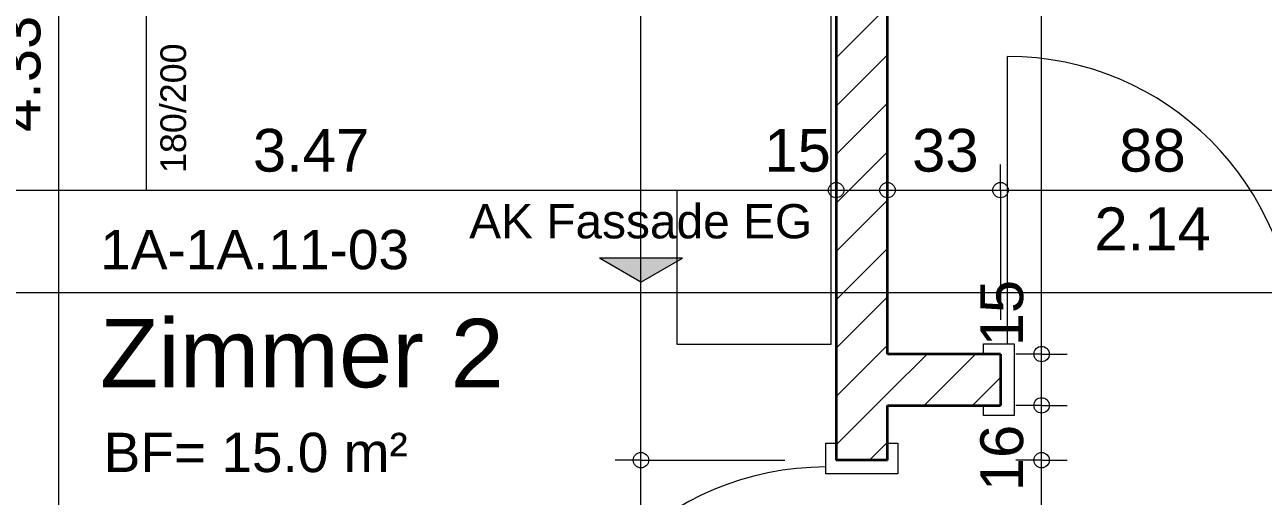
# Model space of a CAD drawing. Header units: metres. Extents: x 0.003 to 0.843, y 0.003 to 0.597.
# Drawn here: x 0.348 to 0.4203, y 0.4116 to 0.4391 of the extents above; entities that cross this region are included whole.
import ezdxf

# ---------------------------------------------------------------- set-up
doc = ezdxf.new("R2010")
doc.units = ezdxf.units.M
for name, pattern in [('AUSGEZOGEN', [0]), ('PUNKT2', [3.175, 0, -3.175]), ('STRICHLINIE', [19.05, 12.7, -6.35])]:
    doc.linetypes.add(name, pattern=pattern)
for name, color, linetype, lineweight in [('Konstruktion unten', 7, 'STRICHLINIE', 13), ('Moebel', 253, 'AUSGEZOGEN', 13), ('Raumbezeichnung', 7, 'AUSGEZOGEN', 18), ('Text Werkplan Ausfuehrung', 7, 'AUSGEZOGEN', 25), ('Tuerzarge', 7, 'AUSGEZOGEN', 13), ('Wand Mauerwerk tragend', 7, 'AUSGEZOGEN', 35), ('Werkplan- Ausfuehrungsmasse', 7, 'AUSGEZOGEN', 13)]:
    doc.layers.add(name, color=color, linetype=linetype, lineweight=lineweight)
doc.styles.add('ARIAL', font='ARIAL.TTF')

msp = doc.modelspace()

# ---------------------------------------------------------------- hatches: boundary and pattern name
at = {"layer": 'Text Werkplan Ausfuehrung', "linetype": 'AUSGEZOGEN', "lineweight": 13}
msp.add_hatch(color=7, dxfattribs=at).paths.add_polyline_path([(0.38396, 0.424097), (0.386385, 0.425497), (0.381535, 0.425497)])

# ---------------------------------------------------------------- linework, layer by layer
at = {"layer": 'Konstruktion unten', "color": 7, "linetype": 'PUNKT2', "lineweight": 13}
msp.add_line((0.63756, 0.424097), (0.33156, 0.424097), dxfattribs=at)
at = {"layer": 'Konstruktion unten', "color": 7, "linetype": 'STRICHLINIE', "lineweight": 13}
msp.add_line((0.33096, 0.423497), (0.63756, 0.423497), dxfattribs=at)
at = {"layer": 'Moebel', "color": 253, "linetype": 'AUSGEZOGEN', "lineweight": 13}
for p, q in [((0.35506, 0.465479), (0.35506, 0.429479)), ((0.39506, 0.429479), (0.39506, 0.465479)), ((0.35506, 0.429479), (0.39506, 0.429479)), ((0.38606, 0.429479), (0.38606, 0.420479)), ((0.39506, 0.420479), (0.39506, 0.429479)), ((0.38606, 0.420479), (0.39506, 0.420479))]:
    msp.add_line(p, q, dxfattribs=at)
at = {"layer": 'Text Werkplan Ausfuehrung', "color": 7, "linetype": 'AUSGEZOGEN', "lineweight": 13}
for p, q in [((0.38396, 0.424097), (0.381535, 0.425497)), ((0.386385, 0.425497), (0.381535, 0.425497)), ((0.38396, 0.424097), (0.386385, 0.425497))]:
    msp.add_line(p, q, dxfattribs=at)
at = {"layer": 'Tuerzarge', "color": 7, "linetype": 'AUSGEZOGEN', "lineweight": 13}
msp.add_line((0.40536, 0.420497), (0.40536, 0.437297), dxfattribs=at)
for points in [[(0.40496, 0.418397), (0.40496, 0.419897), (0.40396, 0.419897), (0.40396, 0.420497), (0.40576, 0.420497), (0.40576, 0.416297), (0.40396, 0.416297), (0.40396, 0.416897), (0.40496, 0.416897), (0.40496, 0.418397)], [(0.39686, 0.412897), (0.39476, 0.412897), (0.39476, 0.414697), (0.39536, 0.414697), (0.39536, 0.413697), (0.39836, 0.413697), (0.39836, 0.414697), (0.39896, 0.414697), (0.39896, 0.412897), (0.39686, 0.412897)]]:
    msp.add_lwpolyline(points, dxfattribs=at)
for centre, start, end in [((0.40536, 0.420497), 0, 90), ((0.39476, 0.396497), 90, 180)]:
    msp.add_arc(centre, 0.0168, start, end, dxfattribs=at)
at = {"layer": 'Wand Mauerwerk tragend', "color": 7, "linetype": 'AUSGEZOGEN', "lineweight": 35}
for p, q in [((0.39536, 0.479497), (0.39536, 0.413697)), ((0.39836, 0.419897), (0.39836, 0.479497)), ((0.40496, 0.419897), (0.39836, 0.419897)), ((0.40496, 0.419897), (0.40496, 0.416897)), ((0.39836, 0.416897), (0.40496, 0.416897)), ((0.39836, 0.413697), (0.39836, 0.416897)), ((0.39836, 0.413697), (0.39536, 0.413697))]:
    msp.add_line(p, q, dxfattribs=at)
at = {"layer": 'Wand Mauerwerk tragend', "color": 7, "linetype": 'AUSGEZOGEN', "lineweight": 13}
for p, q in [((0.39536, 0.437209), (0.39836, 0.440209)), ((0.39536, 0.434381), (0.39836, 0.437381)), ((0.39536, 0.431552), (0.39836, 0.434552)), ((0.39536, 0.428724), (0.39836, 0.431724)), ((0.39536, 0.425896), (0.39836, 0.428896)), ((0.39536, 0.423067), (0.39836, 0.426067)), ((0.39536, 0.420239), (0.39836, 0.423239)), ((0.39536, 0.41741), (0.39836, 0.42041)), ((0.39836, 0.417582), (0.400675, 0.419897)), ((0.39536, 0.414582), (0.39836, 0.417582)), ((0.397304, 0.413697), (0.39836, 0.414753))]:
    msp.add_line(p, q, dxfattribs=at)
for points in [[(0.400504, 0.416897), (0.400735, 0.417129), (0.400735, 0.417129), (0.403504, 0.419897)], [(0.403332, 0.416897), (0.403869, 0.417434), (0.403869, 0.417434), (0.40496, 0.418525)]]:
    msp.add_lwpolyline(points, dxfattribs=at)
at = {"layer": 'Werkplan- Ausfuehrungsmasse', "color": 7, "linetype": 'AUSGEZOGEN', "lineweight": 13}
for p, q in [((0.34996, 0.392897), (0.34996, 0.479497)), ((0.38396, 0.413697), (0.38396, 0.479497)), ((0.40736, 0.419897), (0.40736, 0.479497)), ((0.39536, 0.429479), (0.39536, 0.430979)), ((0.39836, 0.429479), (0.39836, 0.430979)), ((0.40496, 0.429479), (0.40496, 0.430979)), ((0.39536, 0.429479), (0.39536, 0.427979)), ((0.39536, 0.429479), (0.39536, 0.429479)), ((0.39536, 0.429479), (0.39836, 0.429479)), ((0.39836, 0.429479), (0.39836, 0.427979)), ((0.39836, 0.429479), (0.39836, 0.429479)), ((0.39836, 0.429479), (0.40496, 0.429479)), ((0.40496, 0.429479), (0.40496, 0.427979)), ((0.40496, 0.429479), (0.42256, 0.429479)), ((0.40736, 0.419897), (0.40586, 0.419897)), ((0.40736, 0.419897), (0.40886, 0.419897)), ((0.40736, 0.419897), (0.40736, 0.419897)), ((0.40736, 0.416897), (0.40736, 0.419897)), ((0.40736, 0.416897), (0.40586, 0.416897)), ((0.40736, 0.416897), (0.40886, 0.416897)), ((0.40736, 0.416897), (0.40736, 0.416897)), ((0.40736, 0.413697), (0.40736, 0.416897)), ((0.38396, 0.413697), (0.38246, 0.413697)), ((0.38396, 0.413697), (0.38546, 0.413697)), ((0.38396, 0.413697), (0.39236, 0.413697)), ((0.38396, 0.396097), (0.38396, 0.413697)), ((0.40736, 0.413697), (0.40586, 0.413697)), ((0.40736, 0.413697), (0.40886, 0.413697)), ((0.40736, 0.396097), (0.40736, 0.413697))]:
    msp.add_line(p, q, dxfattribs=at)
for points in [[(0.32596, 0.429479), (0.335105, 0.429479), (0.335105, 0.429479), (0.36017, 0.429479), (0.36017, 0.429479), (0.39536, 0.429479)], [(0.40496, 0.429479), (0.40496, 0.428334), (0.40496, 0.428334), (0.40496, 0.425845), (0.40496, 0.425845), (0.40496, 0.421897)], [(0.40736, 0.413697), (0.406735, 0.413697), (0.406735, 0.413697), (0.406735, 0.413697), (0.406735, 0.413697)]]:
    msp.add_lwpolyline(points, dxfattribs=at)
for centre in [(0.39536, 0.429479), (0.39836, 0.429479), (0.40496, 0.429479), (0.40736, 0.419897), (0.40736, 0.416897), (0.38396, 0.413697), (0.40736, 0.413697)]:
    msp.add_circle(centre, 0.00045, dxfattribs=at)

# ---------------------------------------------------------------- texts
at = {"layer": 'Moebel', "color": 253, "linetype": 'AUSGEZOGEN', "lineweight": 13, "insert": (0.35741, 0.430479), "char_height": 0.0015, "width": 0.00075, "attachment_point": 7, "rotation": 90, "style": 'ARIAL'}
msp.add_mtext('180/200', dxfattribs=at)
at = {"layer": 'Raumbezeichnung', "color": 7, "linetype": 'AUSGEZOGEN', "lineweight": 18, "attachment_point": 7, "style": 'ARIAL'}
for s, insert, char_height, width in [('1A-1A.11-03', (0.352375, 0.424824), 0.0023, 0.00115), ('Zimmer\\~2', (0.35236, 0.417897), 0.004, 0.002), ('BF=\\~15.0\\~m²', (0.352575, 0.412965), 0.0023, 0.00115)]:
    msp.add_mtext(s, dxfattribs=dict(at, insert=insert, char_height=char_height, width=width))
at = {"layer": 'Text Werkplan Ausfuehrung', "color": 7, "linetype": 'AUSGEZOGEN', "lineweight": 13, "insert": (0.373927, 0.426631), "char_height": 0.002, "width": 0.001, "attachment_point": 7, "style": 'ARIAL'}
msp.add_mtext('AK\\~Fassade\\~EG', dxfattribs=at)
at = {"layer": 'Werkplan- Ausfuehrungsmasse', "color": 7, "linetype": 'AUSGEZOGEN', "lineweight": 13, "char_height": 0.0025, "width": 0.00125, "attachment_point": 7, "rotation": 90, "style": 'ARIAL'}
for s, insert in [('4.33', (0.348916, 0.432878)), ('15', (0.406317, 0.420347)), ('16', (0.406317, 0.41188))]:
    msp.add_mtext(s, dxfattribs=dict(at, insert=insert))
at = {"layer": 'Werkplan- Ausfuehrungsmasse', "color": 7, "linetype": 'AUSGEZOGEN', "lineweight": 13, "char_height": 0.0025, "width": 0.00125, "attachment_point": 7, "style": 'ARIAL'}
for s, insert in [('3.47', (0.361291, 0.430524)), ('15', (0.391165, 0.430522)), ('33', (0.399797, 0.430524)), ('88', (0.411894, 0.430522)), ('2.14', (0.410446, 0.425969))]:
    msp.add_mtext(s, dxfattribs=dict(at, insert=insert))

doc.saveas('drawing.dxf')
